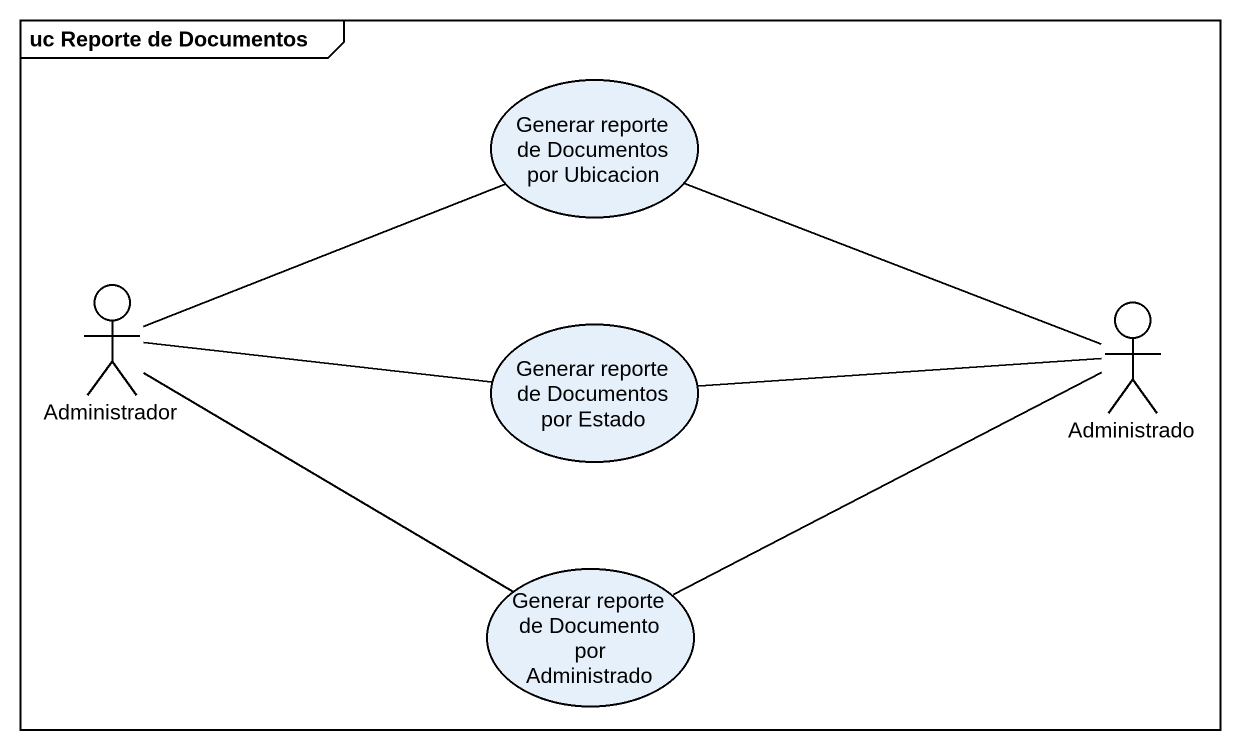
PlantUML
@startuml
mainframe uc Reporte de Documentos
usecase "Generar reporte de Documentos por Ubicacion" as Generar_reporte_de
actor Administrador
usecase "Generar reporte de Documentos por Estado" as Generar_reporte_de_2
actor Administrado
usecase "Generar reporte de Documento por Administrado" as Generar_reporte_de_3
Administrador -right- Generar_reporte_de
Administrador -right- Generar_reporte_de_2
Administrador -right- Generar_reporte_de_3
Administrado -left- Generar_reporte_de
Administrado -left- Generar_reporte_de_2
Administrado -left- Generar_reporte_de_3
@enduml
